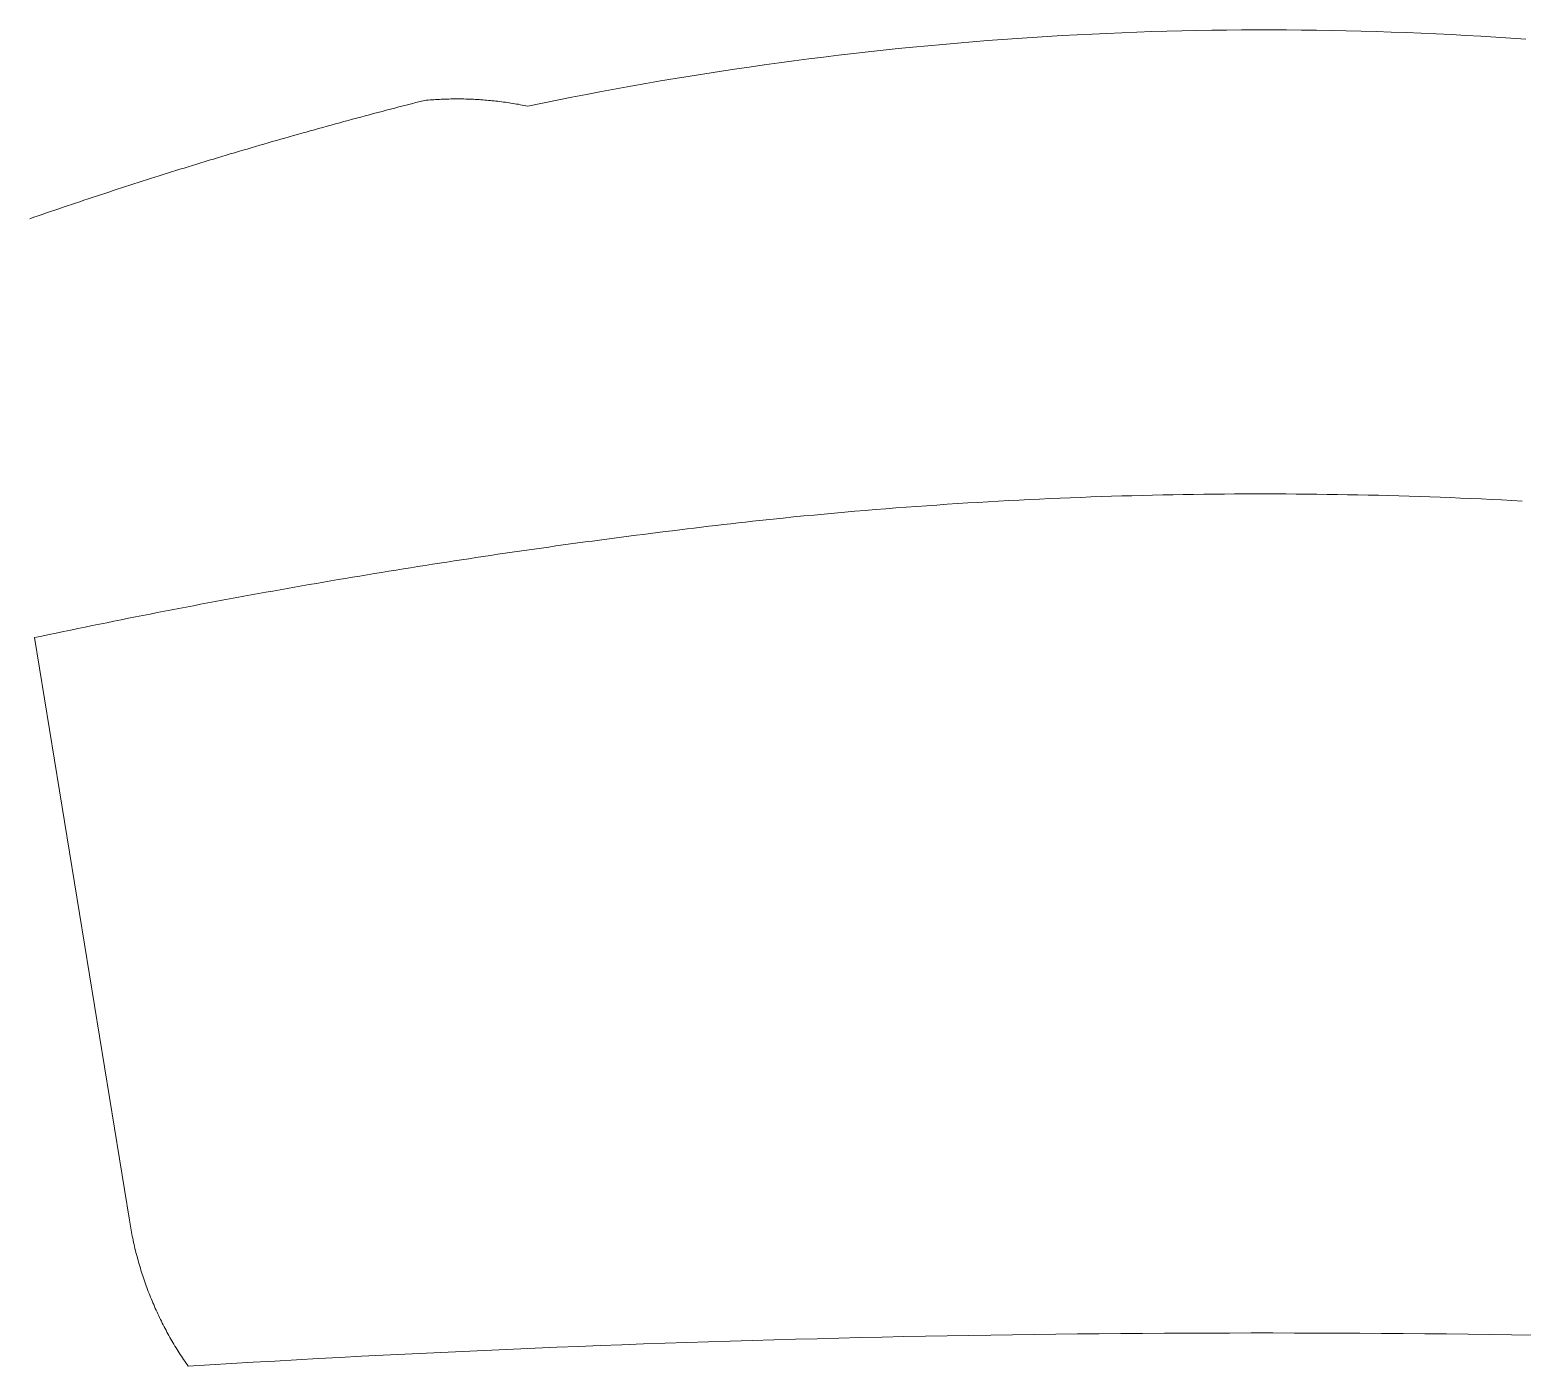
# Model space of a CAD drawing. Header units: millimetres. Extents: x 10 to 410, y 10 to 287.
# Drawn here: x 102.36 to 108.59, y 159.11 to 164.7 of the extents above; entities that cross this region are included whole.
import ezdxf

# ---------------------------------------------------------------- set-up
doc = ezdxf.new("R2010")
doc.units = ezdxf.units.MM
doc.layers.add('LAYER6', color=252, linetype='Continuous')

# ---------------------------------------------------------------- blocks, each defined once
blk = doc.blocks.new('FcPack%d0')
at = {"layer": 'LAYER6', "color": 1, "linetype": 'Continuous', "lineweight": 13}
for p, q in [((-38.8645, 8.7353), (-38.9268, 8.7298)), ((-38.8021, 8.7405), (-38.8645, 8.7353)), ((-38.7398, 8.7455), (-38.8021, 8.7405)), ((-38.6774, 8.7502), (-38.7398, 8.7455)), ((-38.615, 8.7546), (-38.6774, 8.7502)), ((-38.5526, 8.7588), (-38.615, 8.7546)), ((-38.4901, 8.7627), (-38.5526, 8.7588)), ((-38.4277, 8.7664), (-38.4901, 8.7627)), ((-38.3652, 8.7698), (-38.4277, 8.7664)), ((-38.3028, 8.7729), (-38.3652, 8.7698)), ((-38.2403, 8.7758), (-38.3028, 8.7729)), ((-38.1778, 8.7785), (-38.2403, 8.7758)), ((-38.1153, 8.7808), (-38.1778, 8.7785)), ((-38.0528, 8.7829), (-38.1153, 8.7808)), ((-37.9903, 8.7848), (-38.0528, 8.7829)), ((-37.9278, 8.7864), (-37.9903, 8.7848)), ((-37.8652, 8.7877), (-37.9278, 8.7864)), ((-37.8027, 8.7888), (-37.8652, 8.7877)), ((-37.7402, 8.7896), (-37.8027, 8.7888)), ((-37.6777, 8.7901), (-37.7402, 8.7896)), ((-37.6151, 8.7904), (-37.6777, 8.7901)), ((-37.5526, 8.7904), (-37.6151, 8.7904)), ((-37.4901, 8.7902), (-37.5526, 8.7904)), ((-37.4275, 8.7897), (-37.4901, 8.7902)), ((-37.365, 8.7889), (-37.4275, 8.7897)), ((-37.3025, 8.7879), (-37.365, 8.7889)), ((-37.24, 8.7866), (-37.3025, 8.7879)), ((-37.1774, 8.7851), (-37.24, 8.7866)), ((-37.1149, 8.7833), (-37.1774, 8.7851)), ((-37.0524, 8.7813), (-37.1149, 8.7833)), ((-36.9899, 8.7789), (-37.0524, 8.7813)), ((-36.9274, 8.7764), (-36.9899, 8.7789)), ((-36.865, 8.7735), (-36.9274, 8.7764)), ((-36.8025, 8.7704), (-36.865, 8.7735)), ((-36.74, 8.7671), (-36.8025, 8.7704)), ((-36.6776, 8.7635), (-36.74, 8.7671)), ((-36.6151, 8.7596), (-36.6776, 8.7635)), ((-36.5527, 8.7555), (-36.6151, 8.7596)), ((-36.4903, 8.7511), (-36.5527, 8.7555)), ((-39.4247, 8.6767), (-39.4869, 8.6688)), ((-39.3626, 8.6842), (-39.4247, 8.6767)), ((-39.3004, 8.6915), (-39.3626, 8.6842)), ((-39.2382, 8.6985), (-39.3004, 8.6915)), ((-39.176, 8.7053), (-39.2382, 8.6985)), ((-39.1137, 8.7118), (-39.176, 8.7053)), ((-39.0514, 8.7181), (-39.1137, 8.7118)), ((-38.9891, 8.7241), (-39.0514, 8.7181)), ((-38.9268, 8.7298), (-38.9891, 8.7241)), ((-39.921, 8.6069), (-39.9829, 8.5971)), ((-39.8591, 8.6166), (-39.921, 8.6069)), ((-39.7971, 8.6259), (-39.8591, 8.6166)), ((-39.7351, 8.635), (-39.7971, 8.6259)), ((-39.6731, 8.6439), (-39.7351, 8.635)), ((-39.611, 8.6524), (-39.6731, 8.6439)), ((-39.549, 8.6608), (-39.611, 8.6524)), ((-39.4869, 8.6688), (-39.549, 8.6608)), ((-40.2301, 8.555), (-40.2918, 8.5439)), ((-40.1683, 8.5659), (-40.2301, 8.555)), ((-40.1065, 8.5766), (-40.1683, 8.5659)), ((-40.0447, 8.5869), (-40.1065, 8.5766)), ((-39.9829, 8.5971), (-40.0447, 8.5869)), ((-41.1286, 8.4862), (-41.1463, 8.4817)), ((-41.1109, 8.4907), (-41.1286, 8.4862)), ((-41.0932, 8.4952), (-41.1109, 8.4907)), ((-41.0853, 8.4959), (-41.0932, 8.4952)), ((-41.0774, 8.4966), (-41.0853, 8.4959)), ((-41.0696, 8.4972), (-41.0774, 8.4966)), ((-41.0617, 8.4978), (-41.0696, 8.4972)), ((-41.0538, 8.4984), (-41.0617, 8.4978)), ((-41.046, 8.4989), (-41.0538, 8.4984)), ((-41.0381, 8.4993), (-41.046, 8.4989)), ((-41.0302, 8.4997), (-41.0381, 8.4993)), ((-41.0223, 8.5001), (-41.0302, 8.4997)), ((-41.0145, 8.5004), (-41.0223, 8.5001)), ((-41.0066, 8.5007), (-41.0145, 8.5004)), ((-40.9987, 8.501), (-41.0066, 8.5007)), ((-40.9908, 8.5012), (-40.9987, 8.501)), ((-40.9829, 8.5013), (-40.9908, 8.5012)), ((-40.975, 8.5015), (-40.9829, 8.5013)), ((-40.9671, 8.5015), (-40.975, 8.5015)), ((-40.9593, 8.5016), (-40.9671, 8.5015)), ((-40.9514, 8.5016), (-40.9593, 8.5016)), ((-40.9435, 8.5015), (-40.9514, 8.5016)), ((-40.9356, 8.5014), (-40.9435, 8.5015)), ((-40.9277, 8.5013), (-40.9356, 8.5014)), ((-40.9198, 8.5011), (-40.9277, 8.5013)), ((-40.9119, 8.5009), (-40.9198, 8.5011)), ((-40.9041, 8.5006), (-40.9119, 8.5009)), ((-40.8962, 8.5003), (-40.9041, 8.5006)), ((-40.8883, 8.5), (-40.8962, 8.5003)), ((-40.8804, 8.4996), (-40.8883, 8.5)), ((-40.8725, 8.4991), (-40.8804, 8.4996)), ((-40.8647, 8.4987), (-40.8725, 8.4991)), ((-40.8568, 8.4982), (-40.8647, 8.4987)), ((-40.8489, 8.4976), (-40.8568, 8.4982)), ((-40.8411, 8.497), (-40.8489, 8.4976)), ((-40.8332, 8.4963), (-40.8411, 8.497)), ((-40.8253, 8.4957), (-40.8332, 8.4963)), ((-40.8175, 8.4949), (-40.8253, 8.4957)), ((-40.8096, 8.4942), (-40.8175, 8.4949)), ((-40.8018, 8.4934), (-40.8096, 8.4942)), ((-40.7939, 8.4925), (-40.8018, 8.4934)), ((-40.7861, 8.4916), (-40.7939, 8.4925)), ((-40.7782, 8.4907), (-40.7861, 8.4916)), ((-40.7704, 8.4897), (-40.7782, 8.4907)), ((-40.7626, 8.4887), (-40.7704, 8.4897)), ((-40.7547, 8.4876), (-40.7626, 8.4887)), ((-40.7469, 8.4865), (-40.7547, 8.4876)), ((-40.7391, 8.4853), (-40.7469, 8.4865)), ((-40.7313, 8.4841), (-40.7391, 8.4853)), ((-40.7235, 8.4829), (-40.7313, 8.4841)), ((-40.7157, 8.4816), (-40.7235, 8.4829)), ((-40.5998, 8.4842), (-40.6612, 8.4715)), ((-40.5382, 8.4967), (-40.5998, 8.4842)), ((-40.4767, 8.5088), (-40.5382, 8.4967)), ((-40.4151, 8.5208), (-40.4767, 8.5088)), ((-40.3535, 8.5324), (-40.4151, 8.5208)), ((-40.2918, 8.5439), (-40.3535, 8.5324)), ((-41.3762, 8.4213), (-41.3939, 8.4165)), ((-41.3586, 8.426), (-41.3762, 8.4213)), ((-41.3409, 8.4308), (-41.3586, 8.426)), ((-41.3232, 8.4355), (-41.3409, 8.4308)), ((-41.3056, 8.4402), (-41.3232, 8.4355)), ((-41.2879, 8.4449), (-41.3056, 8.4402)), ((-41.2702, 8.4495), (-41.2879, 8.4449)), ((-41.2525, 8.4542), (-41.2702, 8.4495)), ((-41.2348, 8.4588), (-41.2525, 8.4542)), ((-41.2171, 8.4634), (-41.2348, 8.4588)), ((-41.1994, 8.468), (-41.2171, 8.4634)), ((-41.1817, 8.4726), (-41.1994, 8.468)), ((-41.164, 8.4771), (-41.1817, 8.4726)), ((-41.1463, 8.4817), (-41.164, 8.4771)), ((-40.7079, 8.4803), (-40.7157, 8.4816)), ((-40.7001, 8.479), (-40.7079, 8.4803)), ((-40.6923, 8.4775), (-40.7001, 8.479)), ((-40.6845, 8.4761), (-40.6923, 8.4775)), ((-40.6767, 8.4746), (-40.6845, 8.4761)), ((-40.669, 8.4731), (-40.6767, 8.4746)), ((-40.6612, 8.4715), (-40.669, 8.4731)), ((-41.6056, 8.3581), (-41.6232, 8.3532)), ((-41.5879, 8.3631), (-41.6056, 8.3581)), ((-41.5703, 8.368), (-41.5879, 8.3631)), ((-41.5527, 8.373), (-41.5703, 8.368)), ((-41.5351, 8.3779), (-41.5527, 8.373)), ((-41.5174, 8.3828), (-41.5351, 8.3779)), ((-41.4998, 8.3876), (-41.5174, 8.3828)), ((-41.4822, 8.3925), (-41.4998, 8.3876)), ((-41.4645, 8.3973), (-41.4822, 8.3925)), ((-41.4469, 8.4022), (-41.4645, 8.3973)), ((-41.4292, 8.407), (-41.4469, 8.4022)), ((-41.4116, 8.4118), (-41.4292, 8.407)), ((-41.3939, 8.4165), (-41.4116, 8.4118)), ((-41.8167, 8.2974), (-41.8342, 8.2922)), ((-41.7991, 8.3025), (-41.8167, 8.2974)), ((-41.7815, 8.3077), (-41.7991, 8.3025)), ((-41.764, 8.3128), (-41.7815, 8.3077)), ((-41.7464, 8.3179), (-41.764, 8.3128)), ((-41.7288, 8.323), (-41.7464, 8.3179)), ((-41.7112, 8.3281), (-41.7288, 8.323)), ((-41.6936, 8.3331), (-41.7112, 8.3281)), ((-41.676, 8.3381), (-41.6936, 8.3331)), ((-41.6584, 8.3432), (-41.676, 8.3381)), ((-41.6408, 8.3482), (-41.6584, 8.3432)), ((-41.6232, 8.3532), (-41.6408, 8.3482)), ((-42.0272, 8.2343), (-42.0447, 8.2289)), ((-42.0097, 8.2396), (-42.0272, 8.2343)), ((-41.9922, 8.2449), (-42.0097, 8.2396)), ((-41.9746, 8.2503), (-41.9922, 8.2449)), ((-41.9571, 8.2556), (-41.9746, 8.2503)), ((-41.9396, 8.2608), (-41.9571, 8.2556)), ((-41.922, 8.2661), (-41.9396, 8.2608)), ((-41.9045, 8.2714), (-41.922, 8.2661)), ((-41.8869, 8.2766), (-41.9045, 8.2714)), ((-41.8694, 8.2818), (-41.8869, 8.2766)), ((-41.8518, 8.287), (-41.8694, 8.2818)), ((-41.8342, 8.2922), (-41.8518, 8.287)), ((-42.2197, 8.1743), (-42.2372, 8.1688)), ((-42.2022, 8.1799), (-42.2197, 8.1743)), ((-42.1847, 8.1854), (-42.2022, 8.1799)), ((-42.1673, 8.1909), (-42.1847, 8.1854)), ((-42.1498, 8.1963), (-42.1673, 8.1909)), ((-42.1323, 8.2018), (-42.1498, 8.1963)), ((-42.1148, 8.2073), (-42.1323, 8.2018)), ((-42.0973, 8.2127), (-42.1148, 8.2073)), ((-42.0798, 8.2181), (-42.0973, 8.2127)), ((-42.0623, 8.2235), (-42.0798, 8.2181)), ((-42.0447, 8.2289), (-42.0623, 8.2235)), ((-42.4117, 8.1124), (-42.4291, 8.1067)), ((-42.3942, 8.1181), (-42.4117, 8.1124)), ((-42.3768, 8.1238), (-42.3942, 8.1181)), ((-42.3594, 8.1295), (-42.3768, 8.1238)), ((-42.3419, 8.1352), (-42.3594, 8.1295)), ((-42.3245, 8.1408), (-42.3419, 8.1352)), ((-42.307, 8.1464), (-42.3245, 8.1408)), ((-42.2896, 8.152), (-42.307, 8.1464)), ((-42.2721, 8.1576), (-42.2896, 8.152)), ((-42.2546, 8.1632), (-42.2721, 8.1576)), ((-42.2372, 8.1688), (-42.2546, 8.1632)), ((-42.6031, 8.0486), (-42.6205, 8.0427)), ((-42.5857, 8.0545), (-42.6031, 8.0486)), ((-42.5683, 8.0603), (-42.5857, 8.0545)), ((-42.551, 8.0662), (-42.5683, 8.0603)), ((-42.5336, 8.072), (-42.551, 8.0662)), ((-42.5162, 8.0778), (-42.5336, 8.072)), ((-42.4988, 8.0836), (-42.5162, 8.0778)), ((-42.4813, 8.0894), (-42.4988, 8.0836)), ((-42.4639, 8.0952), (-42.4813, 8.0894)), ((-42.4465, 8.101), (-42.4639, 8.0952)), ((-42.4291, 8.1067), (-42.4465, 8.101)), ((-42.7247, 8.0069), (-42.742, 8.0009)), ((-42.7073, 8.0129), (-42.7247, 8.0069)), ((-42.69, 8.0189), (-42.7073, 8.0129)), ((-42.6726, 8.0249), (-42.69, 8.0189)), ((-42.6552, 8.0308), (-42.6726, 8.0249)), ((-42.6379, 8.0367), (-42.6552, 8.0308)), ((-42.6205, 8.0427), (-42.6379, 8.0367)), ((-38.9938, 6.801), (-39.0366, 6.7979)), ((-38.9509, 6.804), (-38.9938, 6.801)), ((-38.9081, 6.8069), (-38.9509, 6.804)), ((-38.8652, 6.8097), (-38.9081, 6.8069)), ((-38.8223, 6.8124), (-38.8652, 6.8097)), ((-38.7795, 6.815), (-38.8223, 6.8124)), ((-38.7366, 6.8175), (-38.7795, 6.815)), ((-38.6937, 6.8199), (-38.7366, 6.8175)), ((-38.6509, 6.8223), (-38.6937, 6.8199)), ((-38.608, 6.8245), (-38.6509, 6.8223)), ((-38.5651, 6.8266), (-38.608, 6.8245)), ((-38.5222, 6.8287), (-38.5651, 6.8266)), ((-38.4793, 6.8307), (-38.5222, 6.8287)), ((-38.4364, 6.8325), (-38.4793, 6.8307)), ((-38.3935, 6.8343), (-38.4364, 6.8325)), ((-38.3506, 6.836), (-38.3935, 6.8343)), ((-38.3077, 6.8376), (-38.3506, 6.836)), ((-38.2648, 6.8391), (-38.3077, 6.8376)), ((-38.2219, 6.8405), (-38.2648, 6.8391)), ((-38.1789, 6.8418), (-38.2219, 6.8405)), ((-38.136, 6.843), (-38.1789, 6.8418)), ((-38.0931, 6.8441), (-38.136, 6.843)), ((-38.0502, 6.8452), (-38.0931, 6.8441)), ((-38.0073, 6.8461), (-38.0502, 6.8452)), ((-37.9643, 6.847), (-38.0073, 6.8461)), ((-37.9214, 6.8477), (-37.9643, 6.847)), ((-37.8785, 6.8484), (-37.9214, 6.8477)), ((-37.8355, 6.849), (-37.8785, 6.8484)), ((-37.7926, 6.8494), (-37.8355, 6.849)), ((-37.7497, 6.8498), (-37.7926, 6.8494)), ((-37.7068, 6.8501), (-37.7497, 6.8498)), ((-37.6638, 6.8503), (-37.7068, 6.8501)), ((-37.6209, 6.8504), (-37.6638, 6.8503)), ((-37.578, 6.8504), (-37.6209, 6.8504)), ((-37.535, 6.8504), (-37.578, 6.8504)), ((-37.4921, 6.8502), (-37.535, 6.8504)), ((-37.4492, 6.8499), (-37.4921, 6.8502)), ((-37.4062, 6.8496), (-37.4492, 6.8499)), ((-37.3633, 6.8491), (-37.4062, 6.8496)), ((-37.3204, 6.8486), (-37.3633, 6.8491)), ((-37.2775, 6.8479), (-37.3204, 6.8486)), ((-37.2345, 6.8472), (-37.2775, 6.8479)), ((-37.1916, 6.8464), (-37.2345, 6.8472)), ((-37.1487, 6.8455), (-37.1916, 6.8464)), ((-37.1058, 6.8445), (-37.1487, 6.8455)), ((-37.0628, 6.8434), (-37.1058, 6.8445)), ((-37.0199, 6.8422), (-37.0628, 6.8434)), ((-36.977, 6.8409), (-37.0199, 6.8422)), ((-36.9341, 6.8395), (-36.977, 6.8409)), ((-36.8912, 6.8381), (-36.9341, 6.8395)), ((-36.8483, 6.8365), (-36.8912, 6.8381)), ((-36.8054, 6.8349), (-36.8483, 6.8365)), ((-36.7625, 6.8331), (-36.8054, 6.8349)), ((-36.7196, 6.8313), (-36.7625, 6.8331)), ((-36.6767, 6.8294), (-36.7196, 6.8313)), ((-36.6338, 6.8273), (-36.6767, 6.8294)), ((-36.5909, 6.8252), (-36.6338, 6.8273)), ((-36.548, 6.823), (-36.5909, 6.8252)), ((-36.5051, 6.8207), (-36.548, 6.823)), ((-39.7212, 6.7362), (-39.7517, 6.7328)), ((-39.6785, 6.7408), (-39.7212, 6.7362)), ((-39.6357, 6.7452), (-39.6785, 6.7408)), ((-39.593, 6.7496), (-39.6357, 6.7452)), ((-39.5502, 6.7539), (-39.593, 6.7496)), ((-39.5075, 6.7581), (-39.5502, 6.7539)), ((-39.4647, 6.7621), (-39.5075, 6.7581)), ((-39.4219, 6.7661), (-39.4647, 6.7621)), ((-39.3791, 6.77), (-39.4219, 6.7661)), ((-39.3363, 6.7739), (-39.3791, 6.77)), ((-39.2935, 6.7776), (-39.3363, 6.7739)), ((-39.2507, 6.7812), (-39.2935, 6.7776)), ((-39.2079, 6.7847), (-39.2507, 6.7812)), ((-39.1651, 6.7882), (-39.2079, 6.7847)), ((-39.1223, 6.7915), (-39.1651, 6.7882)), ((-39.0794, 6.7948), (-39.1223, 6.7915)), ((-39.0366, 6.7979), (-39.0794, 6.7948)), ((-40.2391, 6.6736), (-40.2695, 6.6696)), ((-40.2086, 6.6775), (-40.2391, 6.6736)), ((-40.1782, 6.6814), (-40.2086, 6.6775)), ((-40.1478, 6.6853), (-40.1782, 6.6814)), ((-40.1173, 6.6891), (-40.1478, 6.6853)), ((-40.0869, 6.6929), (-40.1173, 6.6891)), ((-40.0564, 6.6967), (-40.0869, 6.6929)), ((-40.0259, 6.7004), (-40.0564, 6.6967)), ((-39.9955, 6.7041), (-40.0259, 6.7004)), ((-39.965, 6.7078), (-39.9955, 6.7041)), ((-39.9346, 6.7115), (-39.965, 6.7078)), ((-39.9041, 6.7151), (-39.9346, 6.7115)), ((-39.8736, 6.7187), (-39.9041, 6.7151)), ((-39.8431, 6.7223), (-39.8736, 6.7187)), ((-39.8127, 6.7258), (-39.8431, 6.7223)), ((-39.7822, 6.7293), (-39.8127, 6.7258)), ((-39.7517, 6.7328), (-39.7822, 6.7293)), ((-40.6649, 6.6154), (-40.6953, 6.6111)), ((-40.6345, 6.6198), (-40.6649, 6.6154)), ((-40.6041, 6.6241), (-40.6345, 6.6198)), ((-40.5737, 6.6284), (-40.6041, 6.6241)), ((-40.5433, 6.6327), (-40.5737, 6.6284)), ((-40.5129, 6.6369), (-40.5433, 6.6327)), ((-40.4825, 6.6411), (-40.5129, 6.6369)), ((-40.4521, 6.6452), (-40.4825, 6.6411)), ((-40.4216, 6.6494), (-40.4521, 6.6452)), ((-40.3912, 6.6535), (-40.4216, 6.6494)), ((-40.3608, 6.6576), (-40.3912, 6.6535)), ((-40.3304, 6.6616), (-40.3608, 6.6576)), ((-40.3, 6.6656), (-40.3304, 6.6616)), ((-40.2695, 6.6696), (-40.3, 6.6656)), ((-41.09, 6.5514), (-41.1203, 6.5466)), ((-41.0596, 6.5562), (-41.09, 6.5514)), ((-41.0293, 6.5609), (-41.0596, 6.5562)), ((-40.999, 6.5656), (-41.0293, 6.5609)), ((-40.9686, 6.5703), (-40.999, 6.5656)), ((-40.9382, 6.575), (-40.9686, 6.5703)), ((-40.9079, 6.5796), (-40.9382, 6.575)), ((-40.8775, 6.5842), (-40.9079, 6.5796)), ((-40.8472, 6.5887), (-40.8775, 6.5842)), ((-40.8168, 6.5933), (-40.8472, 6.5887)), ((-40.7864, 6.5978), (-40.8168, 6.5933)), ((-40.756, 6.6022), (-40.7864, 6.5978)), ((-40.7257, 6.6067), (-40.756, 6.6022)), ((-40.6953, 6.6111), (-40.7257, 6.6067)), ((-41.484, 6.4867), (-41.5143, 6.4816)), ((-41.4538, 6.4919), (-41.484, 6.4867)), ((-41.4235, 6.497), (-41.4538, 6.4919)), ((-41.3932, 6.5021), (-41.4235, 6.497)), ((-41.3629, 6.5072), (-41.3932, 6.5021)), ((-41.3326, 6.5122), (-41.3629, 6.5072)), ((-41.3023, 6.5172), (-41.3326, 6.5122)), ((-41.2719, 6.5222), (-41.3023, 6.5172)), ((-41.2416, 6.5272), (-41.2719, 6.5222)), ((-41.2113, 6.5321), (-41.2416, 6.5272)), ((-41.181, 6.537), (-41.2113, 6.5321)), ((-41.1507, 6.5418), (-41.181, 6.537)), ((-41.1203, 6.5466), (-41.1507, 6.5418)), ((-41.8169, 6.4281), (-41.8472, 6.4225)), ((-41.7867, 6.4335), (-41.8169, 6.4281)), ((-41.7564, 6.439), (-41.7867, 6.4335)), ((-41.7262, 6.4444), (-41.7564, 6.439)), ((-41.6959, 6.4498), (-41.7262, 6.4444)), ((-41.6657, 6.4552), (-41.6959, 6.4498)), ((-41.6354, 6.4605), (-41.6657, 6.4552)), ((-41.6052, 6.4658), (-41.6354, 6.4605)), ((-41.5749, 6.4711), (-41.6052, 6.4658)), ((-41.5446, 6.4763), (-41.5749, 6.4711)), ((-41.5143, 6.4816), (-41.5446, 6.4763)), ((-42.1493, 6.3658), (-42.1795, 6.3599)), ((-42.1191, 6.3716), (-42.1493, 6.3658)), ((-42.0889, 6.3774), (-42.1191, 6.3716)), ((-42.0587, 6.3831), (-42.0889, 6.3774)), ((-42.0285, 6.3888), (-42.0587, 6.3831)), ((-41.9983, 6.3945), (-42.0285, 6.3888)), ((-41.9681, 6.4002), (-41.9983, 6.3945)), ((-41.9379, 6.4058), (-41.9681, 6.4002)), ((-41.9076, 6.4114), (-41.9379, 6.4058)), ((-41.8774, 6.417), (-41.9076, 6.4114)), ((-41.8472, 6.4225), (-41.8774, 6.417)), ((-42.4811, 6.2998), (-42.5112, 6.2937)), ((-42.4509, 6.306), (-42.4811, 6.2998)), ((-42.4208, 6.3121), (-42.4509, 6.306)), ((-42.3906, 6.3182), (-42.4208, 6.3121)), ((-42.3605, 6.3242), (-42.3906, 6.3182)), ((-42.3303, 6.3303), (-42.3605, 6.3242)), ((-42.3002, 6.3362), (-42.3303, 6.3303)), ((-42.27, 6.3422), (-42.3002, 6.3362)), ((-42.2398, 6.3481), (-42.27, 6.3422)), ((-42.2096, 6.354), (-42.2398, 6.3481)), ((-42.1795, 6.3599), (-42.2096, 6.354)), ((-42.6919, 6.256), (-42.722, 6.2496)), ((-42.722, 6.2496), (-42.3262, 3.8148)), ((-42.6618, 6.2624), (-42.6919, 6.256)), ((-42.6317, 6.2687), (-42.6618, 6.2624)), ((-42.6016, 6.275), (-42.6317, 6.2687)), ((-42.5714, 6.2812), (-42.6016, 6.275)), ((-42.5413, 6.2875), (-42.5714, 6.2812)), ((-42.5112, 6.2937), (-42.5413, 6.2875)), ((-42.3262, 3.8148), (-42.3248, 3.8063)), ((-42.3248, 3.8063), (-42.3234, 3.7978)), ((-42.3234, 3.7978), (-42.3219, 3.7893)), ((-42.3219, 3.7893), (-42.3204, 3.7808)), ((-42.3204, 3.7808), (-42.3189, 3.7723)), ((-42.3189, 3.7723), (-42.3173, 3.7638)), ((-42.3173, 3.7638), (-42.3156, 3.7553)), ((-42.3156, 3.7553), (-42.3139, 3.7469)), ((-42.3139, 3.7469), (-42.3122, 3.7385)), ((-42.3122, 3.7385), (-42.3104, 3.73)), ((-42.3104, 3.73), (-42.3085, 3.7216)), ((-42.3085, 3.7216), (-42.3066, 3.7132)), ((-42.3066, 3.7132), (-42.3047, 3.7048)), ((-42.3047, 3.7048), (-42.3027, 3.6965)), ((-42.3027, 3.6965), (-42.3006, 3.6881)), ((-42.3006, 3.6881), (-42.2985, 3.6797)), ((-42.2985, 3.6797), (-42.2964, 3.6714)), ((-42.2964, 3.6714), (-42.2942, 3.6631)), ((-42.2942, 3.6631), (-42.292, 3.6548)), ((-42.292, 3.6548), (-42.2897, 3.6465)), ((-42.2897, 3.6465), (-42.2874, 3.6383)), ((-42.2874, 3.6383), (-42.285, 3.63)), ((-42.285, 3.63), (-42.2826, 3.6218)), ((-42.2826, 3.6218), (-42.2801, 3.6135)), ((-42.2801, 3.6135), (-42.2776, 3.6053)), ((-42.2776, 3.6053), (-42.275, 3.5972)), ((-42.275, 3.5972), (-42.2724, 3.589)), ((-42.2724, 3.589), (-42.2698, 3.5809)), ((-42.2698, 3.5809), (-42.2671, 3.5727)), ((-42.2671, 3.5727), (-42.2643, 3.5646)), ((-42.2643, 3.5646), (-42.2615, 3.5565)), ((-42.2615, 3.5565), (-42.2587, 3.5485)), ((-42.2587, 3.5485), (-42.2558, 3.5404)), ((-42.2558, 3.5404), (-42.2529, 3.5324)), ((-42.2529, 3.5324), (-42.2499, 3.5244)), ((-42.2499, 3.5244), (-42.2469, 3.5164)), ((-42.2469, 3.5164), (-42.2438, 3.5084)), ((-42.2438, 3.5084), (-42.2407, 3.5005)), ((-42.2407, 3.5005), (-42.2375, 3.4926)), ((-42.2375, 3.4926), (-42.2343, 3.4847)), ((-42.2343, 3.4847), (-42.2311, 3.4768)), ((-42.2311, 3.4768), (-42.2278, 3.4689)), ((-42.2278, 3.4689), (-42.2244, 3.4611)), ((-42.2244, 3.4611), (-42.221, 3.4533)), ((-42.221, 3.4533), (-42.2176, 3.4455)), ((-42.2176, 3.4455), (-42.2141, 3.4377)), ((-42.2141, 3.4377), (-42.2106, 3.43)), ((-42.2106, 3.43), (-42.207, 3.4223)), ((-42.207, 3.4223), (-42.2034, 3.4146)), ((-42.2034, 3.4146), (-42.1998, 3.407)), ((-42.1998, 3.407), (-42.1961, 3.3993)), ((-42.1961, 3.3993), (-42.1923, 3.3917)), ((-42.1923, 3.3917), (-42.1886, 3.3841)), ((-42.1886, 3.3841), (-42.1847, 3.3766)), ((-42.1847, 3.3766), (-42.1809, 3.369)), ((-42.1809, 3.369), (-42.1769, 3.3615)), ((-42.1769, 3.3615), (-42.173, 3.3541)), ((-42.173, 3.3541), (-42.169, 3.3466)), ((-42.169, 3.3466), (-42.165, 3.3392)), ((-42.165, 3.3392), (-42.1609, 3.3318)), ((-42.1609, 3.3318), (-42.1567, 3.3244)), ((-42.1567, 3.3244), (-42.1526, 3.3171)), ((-42.1526, 3.3171), (-42.1484, 3.3098)), ((-42.1484, 3.3098), (-42.1441, 3.3025)), ((-39.9959, 3.303), (-39.9053, 3.3059)), ((-39.9053, 3.3059), (-39.8146, 3.3087)), ((-39.8146, 3.3087), (-39.7239, 3.3115)), ((-39.7239, 3.3115), (-39.6332, 3.3141)), ((-39.6332, 3.3141), (-39.5425, 3.3166)), ((-39.5425, 3.3166), (-39.4519, 3.3189)), ((-39.4519, 3.3189), (-39.3612, 3.3212)), ((-39.3612, 3.3212), (-39.2705, 3.3233)), ((-39.2705, 3.3233), (-39.1798, 3.3254)), ((-39.1798, 3.3254), (-39.0891, 3.3273)), ((-39.0891, 3.3273), (-38.9984, 3.3291)), ((-38.9984, 3.3291), (-38.9077, 3.3308)), ((-38.9077, 3.3308), (-38.817, 3.3324)), ((-38.817, 3.3324), (-38.7263, 3.3339)), ((-38.7263, 3.3339), (-38.6356, 3.3352)), ((-38.6356, 3.3352), (-38.5449, 3.3365)), ((-38.5449, 3.3365), (-38.4542, 3.3376)), ((-38.4542, 3.3376), (-38.3635, 3.3386)), ((-38.3635, 3.3386), (-38.2728, 3.3395)), ((-38.2728, 3.3395), (-38.1821, 3.3403)), ((-38.1821, 3.3403), (-38.0913, 3.341)), ((-38.0913, 3.341), (-38.0006, 3.3416)), ((-38.0006, 3.3416), (-37.9099, 3.342)), ((-37.9099, 3.342), (-37.8192, 3.3424)), ((-37.8192, 3.3424), (-37.7285, 3.3426)), ((-37.7285, 3.3426), (-37.6378, 3.3427)), ((-37.6378, 3.3427), (-37.5471, 3.3427)), ((-37.5471, 3.3427), (-37.4564, 3.3426)), ((-37.4564, 3.3426), (-37.3657, 3.3424)), ((-37.3657, 3.3424), (-37.2749, 3.342)), ((-37.2749, 3.342), (-37.1842, 3.3416)), ((-37.1842, 3.3416), (-37.0935, 3.341)), ((-37.0935, 3.341), (-37.0028, 3.3403)), ((-37.0028, 3.3403), (-36.9121, 3.3395)), ((-36.9121, 3.3395), (-36.8214, 3.3386)), ((-36.8214, 3.3386), (-36.7307, 3.3376)), ((-36.7307, 3.3376), (-36.64, 3.3365)), ((-36.64, 3.3365), (-36.5493, 3.3352)), ((-36.5493, 3.3352), (-36.4586, 3.3339)), ((-42.1441, 3.3025), (-42.1398, 3.2953)), ((-42.1398, 3.2953), (-42.1355, 3.2881)), ((-42.1355, 3.2881), (-42.1311, 3.2809)), ((-42.1311, 3.2809), (-42.1267, 3.2737)), ((-42.1267, 3.2737), (-42.1222, 3.2666)), ((-42.1222, 3.2666), (-42.1177, 3.2595)), ((-42.1177, 3.2595), (-42.1132, 3.2525)), ((-42.1132, 3.2525), (-42.1086, 3.2454)), ((-42.1086, 3.2454), (-42.104, 3.2385)), ((-41.4462, 3.2404), (-41.3556, 3.2452)), ((-41.3556, 3.2452), (-41.265, 3.2498)), ((-41.265, 3.2498), (-41.1744, 3.2544)), ((-41.1744, 3.2544), (-41.0837, 3.2588)), ((-41.0837, 3.2588), (-40.9931, 3.2631)), ((-40.9931, 3.2631), (-40.9025, 3.2673)), ((-40.9025, 3.2673), (-40.8118, 3.2714)), ((-40.8118, 3.2714), (-40.7212, 3.2753)), ((-40.7212, 3.2753), (-40.6306, 3.2792)), ((-40.6306, 3.2792), (-40.5399, 3.2829)), ((-40.5399, 3.2829), (-40.4492, 3.2865)), ((-40.4492, 3.2865), (-40.3586, 3.29)), ((-40.3586, 3.29), (-40.2679, 3.2934)), ((-40.2679, 3.2934), (-40.1773, 3.2967)), ((-40.1773, 3.2967), (-40.0866, 3.2999)), ((-40.0866, 3.2999), (-39.9959, 3.303)), ((-42.104, 3.2385), (-42.0993, 3.2315)), ((-42.0993, 3.2315), (-42.0947, 3.2246)), ((-42.0947, 3.2246), (-42.0899, 3.2177)), ((-42.0899, 3.2177), (-42.0851, 3.2108)), ((-42.0851, 3.2108), (-42.0803, 3.204)), ((-42.0803, 3.204), (-41.9897, 3.2095)), ((-41.9897, 3.2095), (-41.8992, 3.215)), ((-41.8992, 3.215), (-41.8086, 3.2203)), ((-41.8086, 3.2203), (-41.718, 3.2255)), ((-41.718, 3.2255), (-41.6274, 3.2306)), ((-41.6274, 3.2306), (-41.5368, 3.2356)), ((-41.5368, 3.2356), (-41.4462, 3.2404))]:
    blk.add_line(p, q, dxfattribs=at)

msp = doc.modelspace()

# ---------------------------------------------------------------- block references
at = {"layer": 'LAYER6', "color": 1, "linetype": 'Continuous', "lineweight": 13}
msp.add_blockref('FcPack%d0', (145.1, 155.9091), dxfattribs=at)

doc.saveas('drawing.dxf')
